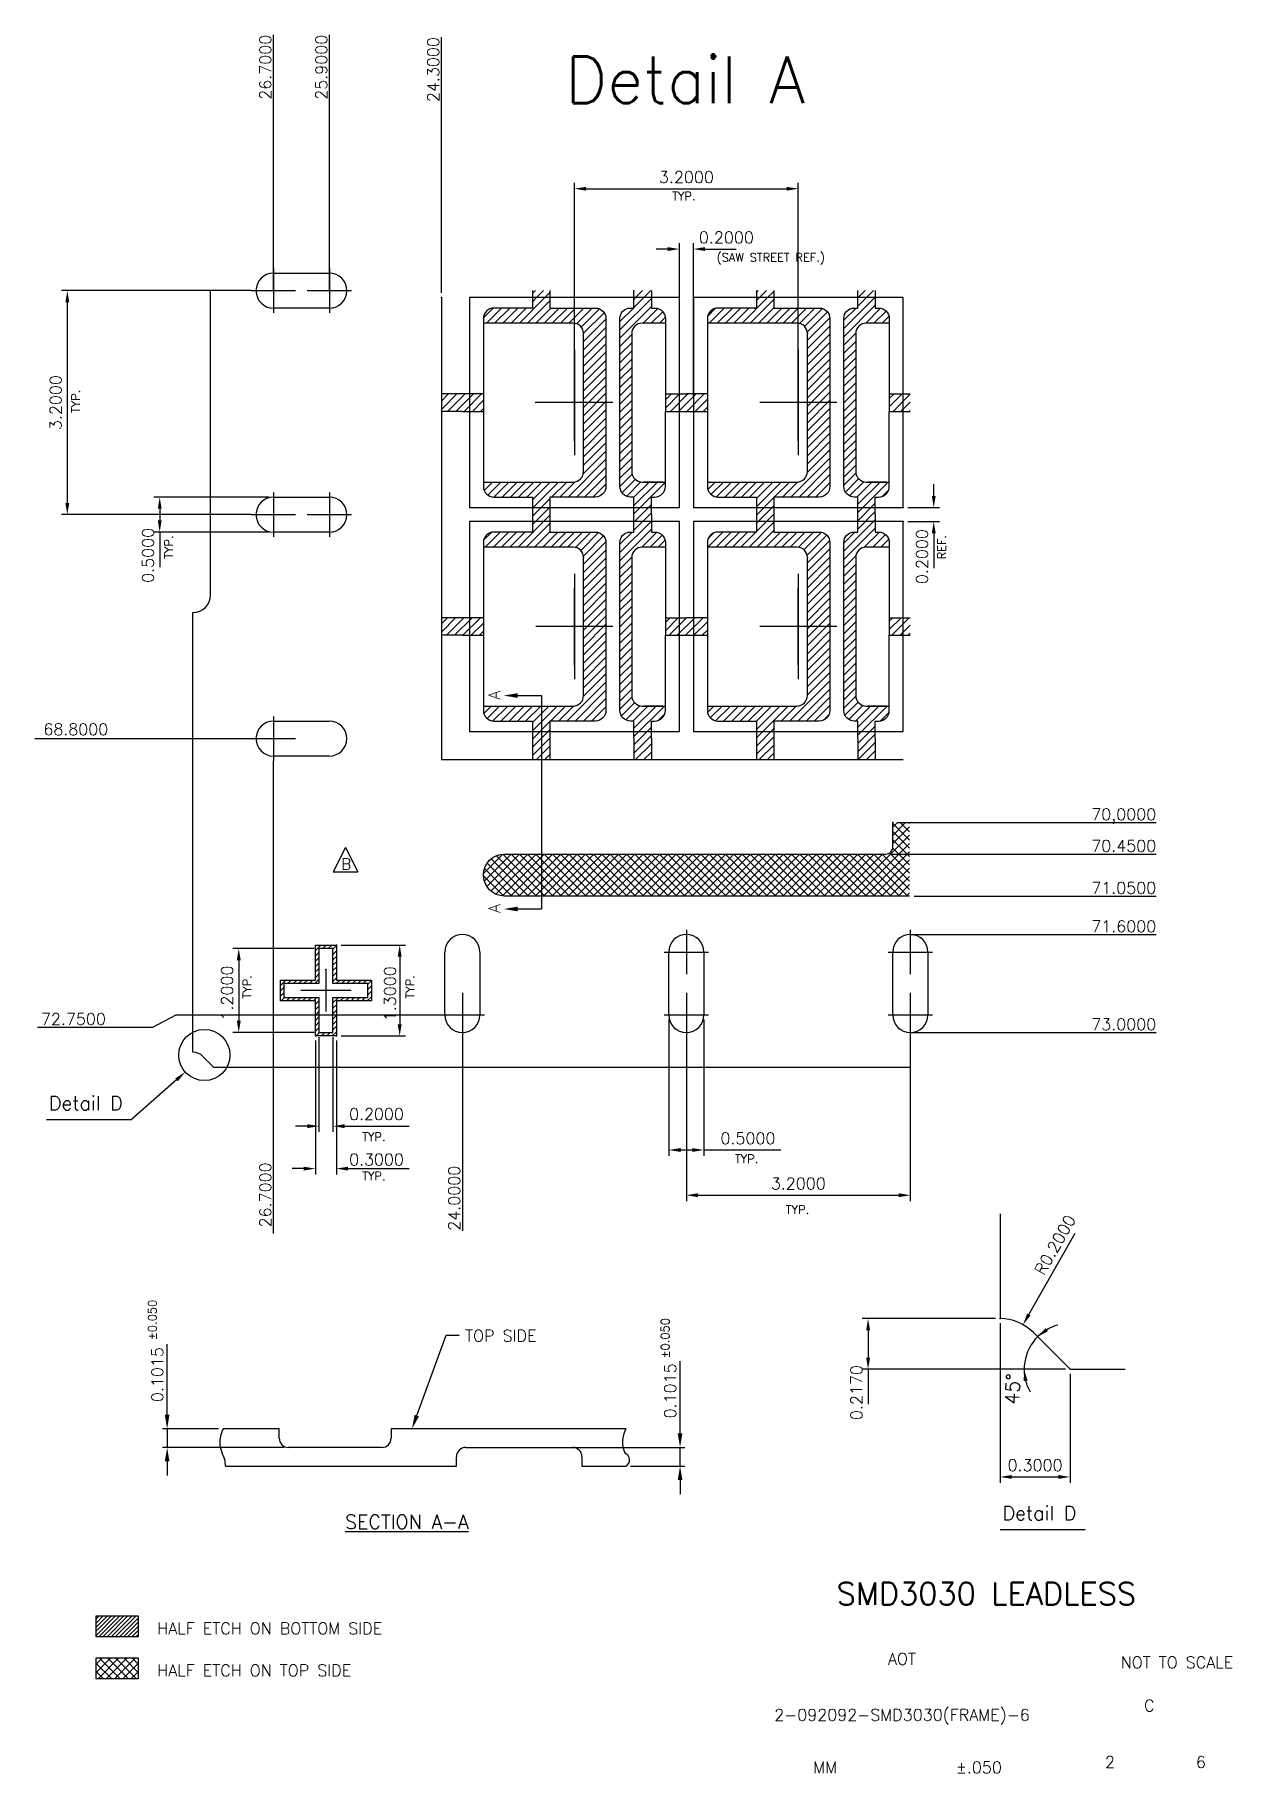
# Model space of a CAD drawing. Extents: x 290 to 547, y 12 to 385.
import ezdxf
from ezdxf.enums import TextEntityAlignment as Align
from ezdxf.lldxf.tags import DXFTag

# ---------------------------------------------------------------- set-up
doc = ezdxf.new("R2010")
doc.units = 0
doc.header["$LTSCALE"] = 8
doc.header["$MEASUREMENT"] = 0
for name, color, linetype in [('CEN', 3, 'CENTER'), ('COIN-LINE', 4, 'Continuous'), ('DIM', 7, 'Continuous'), ('LF-LINE', 1, 'Continuous'), ('PKG-OUT', 3, 'HIDDEN')]:
    doc.layers.add(name, color=color, linetype=linetype)
doc.styles.add('SIMPLEX', font='SIMPLEX.shx', dxfattribs={"height": 3})
tags = doc.linetypes.add('CENTER', pattern=[2, 1.25, -0.25, 0.25, -0.25]).pattern_tags.tags
tags[10:11] = [DXFTag(74, 4), DXFTag(75, 0), DXFTag(340, '0'), DXFTag(46, 1.0), DXFTag(50, 0.0), DXFTag(44, 0.0), DXFTag(45, 0.0)]
tags[8:9] = [DXFTag(74, 4), DXFTag(75, 0), DXFTag(340, '0'), DXFTag(46, 1.0), DXFTag(50, 0.0), DXFTag(44, 0.0), DXFTag(45, 0.0)]
tags[6:7] = [DXFTag(74, 4), DXFTag(75, 0), DXFTag(340, '0'), DXFTag(46, 1.0), DXFTag(50, 0.0), DXFTag(44, 0.0), DXFTag(45, 0.0)]
tags[4:5] = [DXFTag(74, 4), DXFTag(75, 0), DXFTag(340, '0'), DXFTag(46, 1.0), DXFTag(50, 0.0), DXFTag(44, 0.0), DXFTag(45, 0.0)]
tags = doc.linetypes.add('HIDDEN', pattern=[0.375, 0.25, -0.125]).pattern_tags.tags
tags[6:7] = [DXFTag(74, 4), DXFTag(75, 0), DXFTag(340, '0'), DXFTag(46, 1.0), DXFTag(50, 0.0), DXFTag(44, 0.0), DXFTag(45, 0.0)]
tags[4:5] = [DXFTag(74, 4), DXFTag(75, 0), DXFTag(340, '0'), DXFTag(46, 1.0), DXFTag(50, 0.0), DXFTag(44, 0.0), DXFTag(45, 0.0)]

# ---------------------------------------------------------------- blocks, each defined once
blk = doc.blocks.new('SH2')
at = {"layer": 'CEN'}
h = blk.add_hatch(dxfattribs=at)
h.set_pattern_fill('ANSI31', color=256, scale=6.521739, style=0)
h.set_pattern_definition([(45, (-432.021, -2132.5841), (-0.57644575, 0.57644575), [])])
h.paths.add_polyline_path([(337.78, -214), (345.28, -214), (345.28, -221.5), (349.78, -221.5), (349.78, -214), (357.28, -214), (357.28, -209.5), (349.78, -209.5), (349.78, -202), (345.28, -202), (345.28, -209.5), (337.78, -209.5)])
h.paths.add_polyline_path([(349.03, -213.25), (349.03, -220.75), (346.03, -220.75), (346.03, -213.25), (338.53, -213.25), (338.53, -210.25), (346.03, -210.25), (346.03, -202.75), (349.03, -202.75), (349.03, -210.25), (356.53, -210.25), (356.53, -213.25)], flags=16)
at = {"layer": 'COIN-LINE'}
h = blk.add_hatch(dxfattribs=at)
h.set_pattern_fill('ANSI37', color=4, scale=10, style=0)
h.set_pattern_definition([(45, (257, 0), (-0.8838835, 0.8838835), []), (135, (257, 0), (-0.8838835, -0.8838835), [])])
h.paths.add_polyline_path([(469.03, -175.75), (469.03, -177.25), (469.03, -181, -0.414214), (467.53, -182.5), (455.13, -182.5), (434.73, -182.5), (385.78, -182.5, 1), (385.78, -191.5), (472.61, -191.5), (472.61, -175.75)])
h = blk.add_hatch(dxfattribs=at)
h.set_pattern_fill('ANSI31', color=3, scale=5, style=0)
h.set_pattern_definition([(45, (115.1172, -40.94657), (-0.4419417, 0.4419417), [])])
h.paths.add_polyline_path([(307.29, -345.8), (298.29, -345.8), (298.29, -350.3), (307.29, -350.3)])
at = {"layer": 'PKG-OUT'}
h = blk.add_hatch(dxfattribs=at)
h.set_pattern_fill('ANSI31', color=256, scale=10, style=0)
h.paths.add_polyline_path([(471.28, -131.88), (468.28, -131.88), (468.28, -135.63), (471.28, -135.63)], flags=0)
h.paths.add_polyline_path([(461.53, -156.25), (465.28, -156.25), (465.28, -154), (466.03, -154, 0.414214), (468.28, -151.75), (468.28, -150.78), (467.78, -150.78), (463.68, -150.78), (463.33, -150.78, -0.414214), (461.08, -148.53), (461.08, -118.98, -0.414214), (463.33, -116.73), (468.28, -116.73), (468.28, -115.75, 0.414214), (466.03, -113.5), (465.28, -113.5), (465.28, -111.25), (461.53, -111.25), (461.53, -113.5), (460.78, -113.5, 0.414214), (458.53, -115.75), (458.53, -151.75, 0.414214), (460.78, -154), (461.53, -154)], flags=0)
h.paths.add_polyline_path([(423.28, -135.63), (424.78, -135.63), (426.28, -135.63), (426.28, -131.88), (424.78, -131.88), (423.28, -131.88)], flags=0)
h.paths.add_polyline_path([(423.28, -131.88), (420.28, -131.88), (420.28, -135.63), (423.28, -135.63)], flags=0)
h.paths.add_polyline_path([(413.53, -156.25), (417.28, -156.25), (417.28, -154), (418.03, -154, 0.414214), (420.28, -151.75), (420.28, -150.78), (419.78, -150.78), (415.68, -150.78), (415.33, -150.78, -0.414214), (413.08, -148.53), (413.08, -118.98, -0.414214), (415.33, -116.73), (420.28, -116.73), (420.28, -115.75, 0.414214), (418.03, -113.5), (417.28, -113.5), (417.28, -111.25), (413.53, -111.25), (413.53, -113.5), (412.78, -113.5, 0.414214), (410.53, -115.75), (410.53, -151.75, 0.414214), (412.78, -154), (413.53, -154)], flags=0)
h.paths.add_polyline_path([(471.28, -83.88), (468.28, -83.88), (468.28, -87.63), (471.28, -87.63)], flags=0)
h.paths.add_polyline_path([(461.53, -109.75), (461.53, -111.25), (465.28, -111.25), (465.28, -109.75), (465.28, -108.25), (461.53, -108.25)], flags=0)
h.paths.add_polyline_path([(461.53, -108.25), (465.28, -108.25), (465.28, -106), (466.03, -106, 0.414214), (468.28, -103.75), (468.28, -102.78), (467.78, -102.78), (463.68, -102.78), (463.33, -102.78, -0.414214), (461.08, -100.53), (461.08, -70.98, -0.414214), (463.33, -68.73), (468.28, -68.73), (468.28, -67.75, 0.414214), (466.03, -65.5), (465.28, -65.5), (465.28, -63.25), (461.53, -63.25), (461.53, -65.5), (460.78, -65.5, 0.414214), (458.53, -67.75), (458.53, -103.75, 0.414214), (460.78, -106), (461.53, -106)], flags=0)
h.paths.add_polyline_path([(413.53, -109.75), (413.53, -111.25), (417.28, -111.25), (417.28, -109.75), (417.28, -108.25), (413.53, -108.25)], flags=0)
h.paths.add_polyline_path([(378.28, -87.63), (381.28, -87.63), (381.28, -83.88), (378.28, -83.88)], flags=0)
h.paths.add_polyline_path([(426.28, -84.75), (426.28, -87.63), (429.28, -87.63), (429.28, -83.88), (426.28, -83.88)], flags=0)
h.paths.add_polyline_path([(423.28, -83.88), (420.28, -83.88), (420.28, -87.63), (423.28, -87.63), (423.28, -84.75)], flags=0)
h.paths.add_polyline_path([(423.28, -84.75), (423.28, -87.63), (424.78, -87.63), (426.28, -87.63), (426.28, -84.75), (426.28, -83.88), (424.78, -83.88), (423.28, -83.88)], flags=0)
h.paths.add_polyline_path([(413.53, -63.25), (413.53, -65.5), (412.78, -65.5, 0.414214), (410.53, -67.75), (410.53, -103.75, 0.414214), (412.78, -106), (413.53, -106), (413.53, -108.25), (417.28, -108.25), (417.28, -106), (418.03, -106, 0.414214), (420.28, -103.75), (420.28, -102.78), (419.78, -102.78), (415.68, -102.78), (415.33, -102.78, -0.414214), (413.08, -100.53), (413.08, -70.98, -0.414214), (415.33, -68.73), (420.28, -68.73), (420.28, -67.75, 0.414214), (418.03, -65.5), (417.28, -65.5), (417.28, -63.25)], flags=0)
h.paths.add_polyline_path([(448.78, -65.5), (443.53, -65.5), (443.53, -63.25), (439.78, -63.25), (439.78, -65.5), (431.53, -65.5, 0.414214), (429.28, -67.75), (429.28, -68.73), (448.48, -68.73, -0.033445), (448.78, -68.75)], flags=0)
h.paths.add_polyline_path([(400.78, -65.5), (395.53, -65.5), (395.53, -63.25), (391.78, -63.25), (391.78, -65.5), (383.53, -65.5, 0.414214), (381.28, -67.75), (381.28, -68.73), (400.48, -68.73, -0.033445), (400.78, -68.75)], flags=0)
h.paths.add_polyline_path([(372.28, -87.63), (376.78, -87.63), (378.28, -87.63), (378.28, -83.88), (376.78, -83.88), (372.28, -83.88)], flags=0)
h.paths.add_polyline_path([(372.28, -135.63), (376.78, -135.63), (378.28, -135.63), (378.28, -131.88), (376.78, -131.88), (372.28, -131.88)], flags=0)
h.paths.add_polyline_path([(465.28, -162.25), (465.28, -157.75), (465.28, -156.25), (461.53, -156.25), (461.53, -157.75), (461.53, -162.25)])
h.paths.add_polyline_path([(417.28, -162.25), (417.28, -157.75), (417.28, -156.25), (413.53, -156.25), (413.53, -157.75), (413.53, -162.25)], flags=0)
h.paths.add_polyline_path([(393.74, -156.25), (391.78, -156.25), (391.78, -157.75), (391.78, -162.25), (393.74, -162.25)], flags=0)
h.paths.add_polyline_path([(443.53, -108.25), (439.78, -108.25), (439.78, -109.75), (439.78, -111.25), (443.53, -111.25), (443.53, -109.75)], flags=0)
h.paths.add_polyline_path([(450.73, -85.75), (450.73, -100.53, -0.414214), (448.48, -102.78), (429.28, -102.78), (429.28, -103.75, 0.414214), (431.53, -106), (439.78, -106), (439.78, -108.25), (443.53, -108.25), (443.53, -106), (453.28, -106, 0.414214), (455.53, -103.75), (455.53, -85.75)], flags=0)
h.paths.add_polyline_path([(455.53, -85.75), (455.53, -67.75, 0.414214), (453.28, -65.5), (448.78, -65.5), (448.78, -68.75, -0.375565), (450.73, -70.98), (450.73, -85.75)], flags=0)
h.paths.add_polyline_path([(395.53, -108.25), (391.78, -108.25), (391.78, -109.75), (391.78, -111.25), (395.53, -111.25), (395.53, -109.75)], flags=0)
h.paths.add_polyline_path([(402.73, -85.75), (402.73, -100.53, -0.414214), (400.48, -102.78), (381.28, -102.78), (381.28, -103.75, 0.414214), (383.53, -106), (391.78, -106), (391.78, -108.25), (395.53, -108.25), (395.53, -106), (405.28, -106, 0.414214), (407.53, -103.75), (407.53, -85.75)], flags=0)
h.paths.add_polyline_path([(407.53, -85.75), (407.53, -67.75, 0.414214), (405.28, -65.5), (400.78, -65.5), (400.78, -68.75, -0.375565), (402.73, -70.98), (402.73, -85.75)], flags=0)
h.paths.add_polyline_path([(443.53, -156.25), (439.78, -156.25), (439.78, -157.75), (439.78, -162.25), (443.53, -162.25), (443.53, -157.75)], flags=0)
h.paths.add_polyline_path([(429.28, -131.88), (426.28, -131.88), (426.28, -135.63), (429.28, -135.63)], flags=0)
h.paths.add_polyline_path([(429.28, -150.78), (429.28, -151.75, 0.414214), (431.53, -154), (439.78, -154), (439.78, -156.25), (443.53, -156.25), (443.53, -154), (453.28, -154, 0.414214), (455.53, -151.75), (455.53, -133.75), (450.73, -133.75), (450.73, -148.53, -0.414214), (448.48, -150.78)], flags=0)
h.paths.add_polyline_path([(450.73, -133.75), (455.53, -133.75), (455.53, -115.75, 0.414214), (453.28, -113.5), (443.53, -113.5), (443.53, -111.25), (439.78, -111.25), (439.78, -113.5), (431.53, -113.5, 0.414214), (429.28, -115.75), (429.28, -116.73), (448.48, -116.73, -0.414214), (450.73, -118.98)], flags=0)
h.paths.add_polyline_path([(395.53, -156.25), (393.74, -156.25), (393.74, -162.25), (395.53, -162.25), (395.53, -157.75)], flags=0)
h.paths.add_polyline_path([(381.28, -131.88), (378.28, -131.88), (378.28, -135.63), (381.28, -135.63)], flags=0)
h.paths.add_polyline_path([(381.28, -150.78), (381.28, -151.75, 0.414214), (383.53, -154), (391.78, -154), (391.78, -156.25), (393.74, -156.25), (393.74, -150.78)], flags=0)
h.paths.add_polyline_path([(393.74, -150.78), (393.74, -156.25), (395.53, -156.25), (395.53, -154), (405.28, -154, 0.414214), (407.53, -151.75), (407.53, -133.75), (402.73, -133.75), (402.73, -148.53, -0.414214), (400.48, -150.78)], flags=0)
h.paths.add_polyline_path([(402.73, -133.75), (407.53, -133.75), (407.53, -115.75, 0.414214), (405.28, -113.5), (395.53, -113.5), (395.53, -111.25), (391.78, -111.25), (391.78, -113.5), (383.53, -113.5, 0.414214), (381.28, -115.75), (381.28, -116.73), (400.48, -116.73, -0.414214), (402.73, -118.98)], flags=0)
h = blk.add_hatch(dxfattribs=at)
h.set_pattern_fill('ANSI31', color=256, scale=10, style=0)
h.paths.add_polyline_path([(471.28, -135.63), (472.78, -135.63), (472.78, -131.88), (471.28, -131.88)])
h.paths.add_polyline_path([(443.53, -61.75), (439.78, -61.75), (439.78, -63.25), (443.53, -63.25)])
h.paths.add_polyline_path([(465.28, -63.25), (465.28, -61.75), (461.53, -61.75), (461.53, -63.25)])
h.paths.add_polyline_path([(395.53, -61.75), (391.78, -61.75), (391.78, -63.25), (395.53, -63.25)])
h.paths.add_polyline_path([(417.28, -63.25), (417.28, -61.75), (413.53, -61.75), (413.53, -63.25)], flags=0)
h.paths.add_polyline_path([(472.78, -83.88), (471.28, -83.88), (471.28, -87.63), (472.78, -87.63)])
h = blk.add_hatch(dxfattribs=at)
h.set_pattern_fill('ANSI37', color=4, scale=10, style=0)
h.set_pattern_definition([(45, (115.1172, -40.9466), (-0.8838835, 0.8838835), []), (135, (115.1172, -40.9466), (-0.8838835, -0.8838835), [])])
h.paths.add_polyline_path([(307.29, -354.8), (298.29, -354.8), (298.29, -359.3), (307.29, -359.3)])
for p, q in [((336.28, -29.92), (336.28, -6.92)), ((348.28, -29.92), (348.28, -6.92)), ((372.28, -30.42), (372.28, -7.42)), ((336.28, -61.75), (336.28, -34.92)), ((348.28, -61.75), (348.28, -34.92)), ((372.28, -62.25), (372.28, -35.42)), ((336.28, -231.97), (336.28, -162.5)), ((336.28, -263.8), (336.28, -236.97)), ((376.78, -240.25), (376.78, -263.25))]:
    blk.add_line(p, q)
at = {"lineweight": -2}
for p, q in [((346.03, -221.75), (346.03, -242.07)), ((349.03, -221.75), (349.03, -242.07)), ((343.53, -240.82), (341.03, -240.82)), ((351.53, -240.82), (365.33, -240.82))]:
    blk.add_line(p, q, dxfattribs=at)
for points in [[(346.03, -240.82), (343.53, -241.24), (343.53, -240.41)], [(349.03, -240.82), (351.53, -241.24), (351.53, -240.41)]]:
    blk.add_solid(points)
at = {"layer": 'CEN'}
for p, q in [((336.28, -57), (336.28, -66.5)), ((348.28, -57), (348.28, -66.5)), ((331.53, -61.75), (341.03, -61.75)), ((343.53, -61.75), (353.03, -61.75)), ((336.28, -105), (336.28, -114.5)), ((348.28, -105), (348.28, -114.5)), ((331.53, -109.75), (341.03, -109.75)), ((343.53, -109.75), (353.03, -109.75)), ((336.28, -153), (336.28, -162.5)), ((331.53, -157.75), (341.03, -157.75)), ((424.78, -198.75), (424.78, -208.25)), ((472.78, -198.75), (472.78, -208.25)), ((420.03, -203.5), (429.53, -203.5)), ((468.03, -203.5), (477.53, -203.5)), ((347.53, -207.25), (347.53, -216.25)), ((352.93, -211.75), (342.13, -211.75)), ((376.78, -212.25), (376.78, -221.75)), ((424.78, -212.25), (424.78, -221.75)), ((472.78, -212.25), (472.78, -221.75)), ((372.03, -217), (381.53, -217)), ((420.03, -217), (429.53, -217)), ((468.03, -217), (477.53, -217))]:
    blk.add_line(p, q, dxfattribs=at)
at = {"layer": 'CEN', "ltscale": 0.01}
for p, q in [((400.78, -94.01), (400.78, -77.49)), ((400.78, -94.01), (400.78, -77.49)), ((448.78, -94.01), (448.78, -77.49)), ((448.78, -94.01), (448.78, -77.49)), ((409.05, -85.75), (392.52, -85.75)), ((409.05, -85.75), (392.52, -85.75)), ((457.05, -85.75), (440.52, -85.75)), ((457.05, -85.75), (440.52, -85.75)), ((400.78, -142.01), (400.78, -125.49)), ((400.78, -142.01), (400.78, -125.49)), ((448.78, -142.01), (448.78, -125.49)), ((448.78, -142.01), (448.78, -125.49)), ((409.05, -133.75), (392.52, -133.75)), ((409.05, -133.75), (392.52, -133.75)), ((457.05, -133.75), (440.52, -133.75)), ((457.05, -133.75), (440.52, -133.75))]:
    blk.add_line(p, q, dxfattribs=at)
at = {"layer": 'COIN-LINE'}
for p, q in [((336.28, -34.92), (336.28, -29.92)), ((348.28, -34.92), (348.28, -29.92)), ((372.28, -35.42), (372.28, -30.42)), ((304.53, -157.75), (309.53, -157.75)), ((497.51, -175.75), (502.51, -175.75)), ((351.72, -181.1), (349.09, -186.35)), ((351.72, -181.1), (354.34, -186.35)), ((497.51, -182.5), (502.51, -182.5)), ((349.09, -186.35), (354.34, -186.35)), ((497.51, -191.5), (502.51, -191.5)), ((497.51, -199.75), (502.51, -199.75)), ((310.39, -219.62), (315.39, -217)), ((497.51, -220.75), (502.51, -220.75)), ((336.28, -236.97), (336.28, -231.97))]:
    blk.add_line(p, q, dxfattribs=at)
blk.add_lwpolyline([(307.29, -354.8), (307.29, -359.3), (298.29, -359.3), (298.29, -354.8)], close=True, dxfattribs=at)
at = {"layer": 'DIM', "color": 7, "lineweight": -2}
for p, q in [((400.78, -85.75), (400.78, -38.67)), ((403.28, -39.92), (446.28, -39.92)), ((448.78, -85.75), (448.78, -38.67)), ((423.28, -84.75), (423.28, -51.6)), ((426.28, -84.75), (426.28, -51.6)), ((420.78, -52.85), (418.28, -52.85)), ((428.78, -52.85), (435.46, -52.85)), ((331.53, -61.75), (290.84, -61.75)), ((292.09, -64.25), (292.09, -107.25)), ((477.8, -105.75), (477.8, -103.25)), ((335.28, -106), (310.64, -106)), ((331.53, -109.75), (290.84, -109.75)), ((311.89, -108.5), (311.89, -111)), ((472.28, -108.25), (479.05, -108.25)), ((472.28, -111.25), (479.05, -111.25)), ((335.28, -113.5), (310.64, -113.5)), ((311.89, -113.5), (311.89, -121)), ((477.8, -113.75), (477.8, -121.25)), ((424.78, -200.75), (424.78, -207.04)), ((345.03, -202.75), (327.59, -202.75)), ((328.84, -205.25), (328.84, -218.25)), ((421.03, -218), (421.03, -247.18)), ((428.53, -218), (428.53, -247.18)), ((345.03, -220.75), (327.59, -220.75)), ((424.78, -221.75), (424.78, -256.88)), ((472.78, -221.75), (472.78, -256.88)), ((423.53, -245.93), (426.03, -245.93)), ((428.53, -245.93), (445.04, -245.93)), ((427.28, -255.63), (470.28, -255.63)), ((498.19, -281.2), (508.09, -263.76)), ((492.02, -283.07), (492.02, -317.25)), ((506.02, -292.93), (496.18, -292.93)), ((507.02, -293.93), (507.02, -317.25)), ((494.52, -316), (504.52, -316))]:
    blk.add_line(p, q, dxfattribs=at)
at = {"layer": 'DIM', "lineweight": -2}
for p, q in [((348.28, -60.75), (348.28, -44.6)), ((372.28, -62.25), (372.28, -44.6)), ((350.78, -202), (364.58, -202)), ((363.33, -204.5), (363.33, -219)), ((376.78, -217), (376.78, -243.72)), ((345.28, -222.5), (345.28, -251.17)), ((349.78, -222.5), (349.78, -251.17)), ((350.78, -221.5), (364.58, -221.5)), ((376.78, -221.75), (376.78, -237.2)), ((342.78, -249.92), (340.28, -249.92)), ((352.28, -249.92), (365.33, -249.92)), ((491.02, -282.07), (462.49, -282.07)), ((491.02, -282.07), (474.8, -282.07)), ((463.74, -284.57), (463.74, -290.43)), ((506.02, -292.93), (462.49, -292.93)), ((463.74, -292.93), (463.74, -300.43)), ((507.02, -293.93), (507.02, -309.02))]:
    blk.add_line(p, q, dxfattribs=at)
at = {"layer": 'DIM'}
for p, q in [((388.63, -148.54), (393.74, -148.54)), ((393.74, -148.54), (393.74, -194.28)), ((285.11, -157.75), (304.53, -157.75)), ((309.53, -157.75), (332.53, -157.75)), ((470.03, -175.75), (497.51, -175.75)), ((502.51, -175.75), (525.51, -175.75)), ((468.53, -182.5), (497.51, -182.5)), ((502.51, -182.5), (525.51, -182.5)), ((473.61, -191.5), (497.51, -191.5)), ((502.51, -191.5), (525.51, -191.5)), ((388.63, -194.28), (393.74, -194.28)), ((472.78, -199.75), (497.51, -199.75)), ((502.51, -199.75), (525.51, -199.75)), ((285.67, -219.62), (310.39, -219.62)), ((315.39, -217), (372.03, -217)), ((472.78, -220.75), (497.51, -220.75)), ((502.51, -220.75), (525.51, -220.75)), ((315.5, -230.88), (305.88, -239.42)), ((287.62, -239.42), (305.88, -239.42)), ((313.49, -302.68), (313.49, -287.58)), ((423.43, -306.68), (423.43, -291.22)), ((324.5, -305.68), (312.49, -305.68)), ((313.49, -305.68), (313.49, -309.68)), ((338.5, -309.68), (312.49, -309.68)), ((313.49, -312.68), (313.49, -315.68)), ((398.8, -309.68), (424.43, -309.68)), ((423.43, -313.68), (423.43, -309.68)), ((412.8, -313.68), (424.43, -313.68)), ((423.43, -316.68), (423.43, -319.68))]:
    blk.add_line(p, q, dxfattribs=at)
blk.add_lwpolyline([(367, -302.86), (373.3, -285.62), (376.09, -285.62)], dxfattribs=at)
at = {"layer": 'DIM', "color": 7, "lineweight": -2}
for start, end in [(120.3983, 194.6017), (105.5526, 120.3983), (194.6017, 209.4474)]:
    blk.add_arc((507.02, -292.93), 9.84, start, end, dxfattribs=at)
at = {"layer": 'DIM', "color": 7}
for p in [(332.53, -61.75), (392.52, -85.75), (400.78, -85.75), (448.78, -85.75), (448.78, -85.75), (336.28, -106), (332.53, -109.75), (471.28, -108.25), (471.28, -111.25), (336.28, -113.5), (448.78, -133.75), (400.78, -142.01), (424.78, -199.75), (421.03, -217), (428.53, -217), (424.78, -220.75), (472.78, -220.75), (492.02, -282.07), (496.95, -283.37), (507.02, -292.93), (507.02, -292.93), (507.02, -292.93)]:
    blk.add_point(p, dxfattribs=at)
at = {"layer": 'DIM'}
for p in [(372.28, -63.25), (332.53, -109.75), (332.53, -157.75), (469.03, -175.75), (349.78, -202), (347.53, -207.25), (345.28, -221.5), (349.78, -221.5), (349.78, -221.5), (376.78, -220.75), (492.02, -282.07), (492.02, -282.07), (507.02, -292.93), (507.02, -292.93)]:
    blk.add_point(p, dxfattribs=at)
at = {"layer": 'DIM', "color": 7}
for points in [[(400.78, -39.92), (403.28, -40.34), (403.28, -39.51)], [(448.78, -39.92), (446.28, -40.34), (446.28, -39.51)], [(423.28, -52.85), (420.78, -53.26), (420.78, -52.43)], [(426.28, -52.85), (428.78, -53.26), (428.78, -52.43)], [(292.09, -61.75), (291.68, -64.25), (292.51, -64.25)], [(292.09, -109.75), (291.68, -107.25), (292.51, -107.25)], [(311.89, -106), (311.48, -108.5), (312.31, -108.5)], [(477.8, -108.25), (477.39, -105.75), (478.22, -105.75)], [(311.89, -113.5), (311.48, -111), (312.31, -111)], [(477.8, -111.25), (477.39, -113.75), (478.22, -113.75)], [(328.84, -202.75), (328.42, -205.25), (329.26, -205.25)], [(328.84, -220.75), (328.42, -218.25), (329.26, -218.25)], [(421.03, -245.93), (423.53, -246.35), (423.53, -245.52)], [(428.53, -245.93), (426.03, -246.35), (426.03, -245.52)], [(424.78, -255.63), (427.28, -256.04), (427.28, -255.21)], [(472.78, -255.63), (470.28, -256.04), (470.28, -255.21)], [(496.95, -283.37), (498.55, -281.4), (497.83, -280.99)], [(500.06, -285.97), (501.78, -284.11), (502.29, -284.77)], [(497.18, -292.93), (497.91, -295.35), (497.08, -295.46)], [(492.02, -316), (494.52, -316.41), (494.52, -315.58)], [(507.02, -316), (504.52, -316.41), (504.52, -315.58)]]:
    blk.add_solid(points, dxfattribs=at)
at = {"layer": 'DIM'}
for points in [[(385.63, -148.54), (388.63, -149.04), (388.63, -148.04)], [(385.63, -194.28), (388.63, -194.78), (388.63, -193.78)], [(363.33, -202), (362.91, -204.5), (363.74, -204.5)], [(363.33, -221.5), (362.91, -219), (363.74, -219)], [(317.37, -229.22), (315.22, -230.57), (315.77, -231.19)], [(345.28, -249.92), (342.78, -250.34), (342.78, -249.51)], [(349.78, -249.92), (352.28, -250.34), (352.28, -249.51)], [(463.74, -282.07), (463.32, -284.57), (464.15, -284.57)], [(463.74, -292.93), (463.32, -290.43), (464.15, -290.43)], [(313.49, -305.68), (312.99, -302.68), (313.99, -302.68)], [(365.97, -305.68), (367.47, -303.03), (366.53, -302.69)], [(423.43, -309.68), (422.93, -306.68), (423.93, -306.68)], [(313.49, -309.68), (312.99, -312.68), (313.99, -312.68)], [(423.43, -313.68), (422.93, -316.68), (423.93, -316.68)]]:
    blk.add_solid(points, dxfattribs=at)
at = {"layer": 'LF-LINE'}
for p, q in [((336.28, -58), (348.28, -58)), ((372.28, -63.25), (372.28, -162.25)), ((348.28, -65.5), (336.28, -65.5)), ((376.78, -83.88), (372.28, -83.88)), ((376.78, -87.63), (372.28, -87.63)), ((336.28, -106), (348.28, -106)), ((348.28, -113.5), (336.28, -113.5)), ((319.03, -224.99), (319.03, -130.75)), ((376.78, -131.88), (372.28, -131.88)), ((376.78, -135.63), (372.28, -135.63)), ((336.28, -154), (348.28, -154)), ((391.78, -157.75), (391.78, -162.25)), ((395.53, -157.75), (395.53, -162.25)), ((413.53, -157.75), (413.53, -162.25)), ((417.28, -157.75), (417.28, -162.25)), ((439.78, -157.75), (439.78, -162.25)), ((443.53, -157.75), (443.53, -162.25)), ((461.53, -157.75), (461.53, -162.25)), ((465.28, -157.75), (465.28, -162.25)), ((348.28, -161.5), (336.28, -161.5)), ((372.28, -162.25), (471.28, -162.25)), ((373.03, -217), (373.03, -203.5)), ((380.53, -203.5), (380.53, -217)), ((421.03, -217), (421.03, -203.5)), ((428.53, -203.5), (428.53, -217)), ((469.03, -217), (469.03, -203.5)), ((476.53, -203.5), (476.53, -217)), ((472.61, -228.25), (323.53, -228.25)), ((492.02, -259.62), (492.02, -282.07)), ((499.09, -285), (507.02, -292.93)), ((507.02, -292.93), (518.83, -292.93)), ((337.5, -305.68), (325.5, -305.68)), ((337.5, -307.68), (337.5, -305.68)), ((361.5, -305.68), (361.5, -307.68)), ((411.8, -305.68), (361.5, -305.68)), ((359.5, -309.68), (339.5, -309.68)), ((375.5, -313.68), (375.5, -311.68)), ((377.5, -309.68), (400.4, -309.68)), ((402.4, -311.68), (402.4, -313.68)), ((325.98, -313.68), (375.5, -313.68)), ((402.4, -313.68), (411.8, -313.68))]:
    blk.add_line(p, q, dxfattribs=at)
at = {"layer": 'LF-LINE', "lineweight": -3}
blk.add_line((492.02, -327.27), (510.28, -327.27), dxfattribs=at)
at = {"layer": 'LF-LINE'}
for points in [[(319.03, -130.75, 0.414148), (322.78, -127), (322.78, -61.75)], [(391.78, -61.75), (391.78, -65.5), (383.53, -65.5, 0.414214), (381.28, -67.75), (381.28, -83.88), (376.78, -83.88)], [(395.53, -61.75), (395.53, -65.5), (405.28, -65.5, -0.414214), (407.53, -67.75), (407.53, -103.75, -0.414214), (405.28, -106), (395.53, -106), (395.53, -109.75)], [(413.53, -109.75), (413.53, -106), (412.78, -106, -0.414214), (410.53, -103.75), (410.53, -67.75, -0.414214), (412.78, -65.5), (413.53, -65.5), (413.53, -61.75)], [(417.28, -61.75), (417.28, -65.5), (418.03, -65.5, -0.414214), (420.28, -67.75), (420.28, -83.88), (424.78, -83.88)], [(439.78, -61.75), (439.78, -65.5), (431.53, -65.5, 0.414214), (429.28, -67.75), (429.28, -83.88), (424.78, -83.88)], [(443.53, -61.75), (443.53, -65.5), (453.28, -65.5, -0.414214), (455.53, -67.75), (455.53, -103.75, -0.414214), (453.28, -106), (443.53, -106), (443.53, -109.75)], [(461.53, -109.75), (461.53, -106), (460.78, -106, -0.414214), (458.53, -103.75), (458.53, -67.75, -0.414214), (460.78, -65.5), (461.53, -65.5), (461.53, -61.75)], [(465.28, -61.75), (465.28, -65.5), (466.03, -65.5, -0.414214), (468.28, -67.75), (468.28, -83.88), (472.78, -83.88)], [(376.78, -87.63), (381.28, -87.63), (381.28, -103.75, 0.414214), (383.53, -106), (391.78, -106), (391.78, -109.75)], [(417.28, -109.75), (417.28, -106), (418.03, -106, 0.414214), (420.28, -103.75), (420.28, -87.63), (424.78, -87.63)], [(424.78, -87.63), (429.28, -87.63), (429.28, -103.75, 0.414214), (431.53, -106), (439.78, -106), (439.78, -109.75)], [(465.28, -109.75), (465.28, -106), (466.03, -106, 0.414214), (468.28, -103.75), (468.28, -87.63), (472.78, -87.63)], [(391.78, -109.75), (391.78, -113.5), (383.53, -113.5, 0.414214), (381.28, -115.75), (381.28, -131.88), (376.78, -131.88)], [(395.53, -109.75), (395.53, -113.5), (405.28, -113.5, -0.414214), (407.53, -115.75), (407.53, -151.75, -0.414214), (405.28, -154), (395.53, -154), (395.53, -157.75)], [(413.53, -157.75), (413.53, -154), (412.78, -154, -0.414214), (410.53, -151.75), (410.53, -115.75, -0.414214), (412.78, -113.5), (413.53, -113.5), (413.53, -109.75)], [(417.28, -109.75), (417.28, -113.5), (418.03, -113.5, -0.414214), (420.28, -115.75), (420.28, -131.88), (424.78, -131.88)], [(439.78, -109.75), (439.78, -113.5), (431.53, -113.5, 0.414214), (429.28, -115.75), (429.28, -131.88), (424.78, -131.88)], [(443.53, -109.75), (443.53, -113.5), (453.28, -113.5, -0.414214), (455.53, -115.75), (455.53, -151.75, -0.414214), (453.28, -154), (443.53, -154), (443.53, -157.75)], [(461.53, -157.75), (461.53, -154), (460.78, -154, -0.414214), (458.53, -151.75), (458.53, -115.75, -0.414214), (460.78, -113.5), (461.53, -113.5), (461.53, -109.75)], [(465.28, -109.75), (465.28, -113.5), (466.03, -113.5, -0.414214), (468.28, -115.75), (468.28, -131.88), (472.78, -131.88)], [(376.78, -135.63), (381.28, -135.63), (381.28, -151.75, 0.414214), (383.53, -154), (391.78, -154), (391.78, -157.75)], [(417.28, -157.75), (417.28, -154), (418.03, -154, 0.414214), (420.28, -151.75), (420.28, -135.63), (424.78, -135.63)], [(424.78, -135.63), (429.28, -135.63), (429.28, -151.75, 0.414214), (431.53, -154), (439.78, -154), (439.78, -157.75)], [(465.28, -157.75), (465.28, -154), (466.03, -154, 0.414214), (468.28, -151.75), (468.28, -135.63), (472.78, -135.63)], [(472.61, -191.5), (385.78, -191.5, -1), (385.78, -182.5), (434.73, -182.5), (455.13, -182.5), (467.53, -182.5, 0.414214), (469.03, -181), (469.03, -177.25), (469.03, -175.75)], [(323.53, -228.25), (321.16, -225.87, 0.198912), (319.03, -224.99)]]:
    blk.add_lwpolyline(points, format="xyb", dxfattribs=at)
blk.add_lwpolyline([(349.03, -213.25), (356.53, -213.25), (356.53, -210.25), (349.03, -210.25), (349.03, -202.75), (346.03, -202.75), (346.03, -210.25), (338.53, -210.25), (338.53, -213.25), (346.03, -213.25), (346.03, -220.75), (349.03, -220.75)], close=True, dxfattribs=at)
blk.add_circle((321.47, -225.58), 5.49, dxfattribs=at)
for centre, radius, start, end in [((336.28, -61.75), 3.75, 90, 270), ((348.28, -61.75), 3.75, 270, 90), ((336.28, -109.75), 3.75, 90, 270), ((348.28, -109.75), 3.75, 270, 90), ((336.28, -157.75), 3.75, 90, 270), ((348.28, -157.75), 3.75, 270, 90), ((376.78, -203.5), 3.75, 0, 180), ((424.78, -203.5), 3.75, 0, 180), ((472.78, -203.5), 3.75, 0, 180), ((376.78, -217), 3.75, 180, 0), ((424.78, -217), 3.75, 180, 0), ((472.78, -217), 3.75, 180, 0), ((492.02, -292.07), 10, 45, 90), ((330.92, -308.53), 6.13, 152.2457, 203.0562), ((339.5, -307.68), 2, 180, 270), ((359.5, -307.68), 2, 270, 0), ((417.22, -308.53), 6.13, 152.2457, 203.0562), ((320.85, -313.51), 5.13, 358.1279, 30.1902), ((377.5, -311.68), 2, 90, 180), ((400.4, -311.68), 2, 0, 90), ((411.09, -312.35), 1.51, 298.197, 70.7713)]:
    blk.add_arc(centre, radius, start, end, dxfattribs=at)
at = {"layer": 'PKG-OUT'}
for p, q in [((400.78, -74.46), (400.78, -97.04)), ((400.78, -74.5), (400.78, -97)), ((448.78, -74.46), (448.78, -97.04)), ((448.78, -74.5), (448.78, -97)), ((381.28, -83.88), (381.28, -87.63)), ((420.28, -83.88), (420.28, -87.63)), ((429.28, -83.88), (429.28, -87.63)), ((468.28, -83.88), (468.28, -87.63)), ((400.78, -122.46), (400.78, -145.04)), ((400.78, -122.5), (400.78, -145)), ((448.78, -122.46), (448.78, -145.04)), ((448.78, -122.5), (448.78, -145)), ((381.28, -131.88), (381.28, -135.63)), ((420.28, -131.88), (420.28, -135.63)), ((429.28, -131.88), (429.28, -135.63)), ((468.28, -131.88), (468.28, -135.63))]:
    blk.add_line(p, q, dxfattribs=at)
at = {"layer": 'PKG-OUT', "linetype": 'ByBlock', "lineweight": -2}
for p, q in [((419.78, -102.78), (415.68, -102.78)), ((467.78, -102.78), (463.68, -102.78)), ((419.78, -150.78), (415.68, -150.78)), ((467.78, -150.78), (463.68, -150.78))]:
    blk.add_line(p, q, dxfattribs=at)
at = {"layer": 'PKG-OUT'}
for points in [[(423.28, -63.25), (378.28, -63.25), (378.28, -108.25), (423.28, -108.25)], [(471.28, -63.25), (426.28, -63.25), (426.28, -108.25), (471.28, -108.25)], [(423.28, -111.25), (378.28, -111.25), (378.28, -156.25), (423.28, -156.25)], [(471.28, -111.25), (426.28, -111.25), (426.28, -156.25), (471.28, -156.25)], [(337.78, -214), (337.78, -209.5), (345.28, -209.5), (345.28, -202), (349.78, -202), (349.78, -209.5), (357.28, -209.5), (357.28, -214), (349.78, -214), (349.78, -221.5), (345.28, -221.5), (345.28, -214)], [(307.29, -345.8), (307.29, -350.3), (298.29, -350.3), (298.29, -345.8)]]:
    blk.add_lwpolyline(points, close=True, dxfattribs=at)
at = {"layer": 'PKG-OUT', "linetype": 'ByBlock'}
for points in [[(381.28, -102.78), (400.48, -102.78, 0.414214), (402.73, -100.53), (402.73, -70.98, 0.414214), (400.48, -68.73), (381.28, -68.73)], [(420.28, -68.73), (415.33, -68.73, 0.414214), (413.08, -70.98), (413.08, -100.53, 0.414214), (415.33, -102.78), (420.28, -102.78)], [(429.28, -102.78), (448.48, -102.78, 0.414214), (450.73, -100.53), (450.73, -70.98, 0.414214), (448.48, -68.73), (429.28, -68.73)], [(468.28, -68.73), (463.33, -68.73, 0.414214), (461.08, -70.98), (461.08, -100.53, 0.414214), (463.33, -102.78), (468.28, -102.78)], [(381.28, -150.78), (400.48, -150.78, 0.414214), (402.73, -148.53), (402.73, -118.98, 0.414214), (400.48, -116.73), (381.28, -116.73)], [(420.28, -116.73), (415.33, -116.73, 0.414214), (413.08, -118.98), (413.08, -148.53, 0.414214), (415.33, -150.78), (420.28, -150.78)], [(429.28, -150.78), (448.48, -150.78, 0.414214), (450.73, -148.53), (450.73, -118.98, 0.414214), (448.48, -116.73), (429.28, -116.73)], [(468.28, -116.73), (463.33, -116.73, 0.414214), (461.08, -118.98), (461.08, -148.53, 0.414214), (463.33, -150.78), (468.28, -150.78)]]:
    blk.add_lwpolyline(points, format="xyb", dxfattribs=at)
at = {"layer": 'PKG-OUT'}
for p in [(402.73, -70.98), (450.73, -70.98), (402.73, -118.98), (450.73, -118.98)]:
    blk.add_point(p, dxfattribs=at)
at = {"style": 'SIMPLEX'}
for s, p in [('26.7000', (335.78, -6.92)), ('25.9000', (347.78, -6.92)), ('24.3000', (371.78, -7.42)), ('26.7000', (335.78, -248.61))]:
    blk.add_text(s, height=2.5, rotation=90, dxfattribs=at).set_placement(p, align=Align.RIGHT)
blk.add_text('24.0000', height=2.5, rotation=90, dxfattribs=at).set_placement((376.28, -263.25))
for s, p in [('AOT', (471, -357)), ('2-092092-SMD3030(FRAME)-6', (471, -369))]:
    blk.add_text(s, height=2.5, dxfattribs=at).set_placement(p, align=Align.BOTTOM_CENTER)
blk.add_text('NOT TO SCALE', height=2.5, dxfattribs=at).set_placement((542, -357), align=Align.RIGHT)
blk.add_text('C', height=2.5, dxfattribs=at).set_placement((524, -365), align=Align.MIDDLE_CENTER)
for s, p in [('2', (514.5, -377.12)), ('6', (534, -377.12))]:
    blk.add_text(s, height=2.5, dxfattribs=at).set_placement(p, align=Align.MIDDLE_LEFT)
for s, p in [('MM', (454.5, -377)), ('%%P.050', (487.5, -377))]:
    blk.add_text(s, height=2.5, dxfattribs=at).set_placement(p, align=Align.TOP_CENTER)
at = {"layer": 'COIN-LINE', "style": 'SIMPLEX'}
blk.add_text('B', height=2.36, dxfattribs=at).set_placement((350.8, -185.83))
at = {"layer": 'DIM', "style": 'SIMPLEX'}
for p in [(384.87, -149.43), (384.87, -195.17)]:
    blk.add_text('A', height=2.5, rotation=90, dxfattribs=at).set_placement(p)
for s, p in [('68.8000', (300.88, -157.02)), ('70,0000', (525.51, -175.25)), ('70.4500', (525.51, -182)), ('71.0500', (525.51, -191)), ('71.6000', (525.51, -199.25)), ('72.7500', (300.37, -219.12)), ('73.0000', (525.51, -220.25))]:
    blk.add_text(s, height=2.5, dxfattribs=at).set_placement(p, align=Align.RIGHT)
at = {"layer": 'DIM', "color": 7, "style": 'SIMPLEX'}
for s, p in [('0.2000', (352.47, -239.49)), ('0.3000', (352.47, -249.22))]:
    blk.add_text(s, height=2.5, dxfattribs=at).set_placement(p)
at = {"layer": 'DIM', "style": 'SIMPLEX'}
for s, p in [('TOP SIDE', (377.34, -286.99)), ('HALF ETCH ON BOTTOM SIDE', (311.37, -349.73)), ('HALF ETCH ON TOP SIDE', (311.37, -358.73))]:
    blk.add_text(s, height=2.5, dxfattribs=at).set_placement(p)
at = {"layer": 'DIM', "attachment_point": 5, "style": 'SIMPLEX'}
for s, insert, char_height in [('Detail A', (424.53, -16.58), 10), ('TYP.', (424.24, -41.52), 1.8), ('(SAW STREET REF.)', (442.87, -54.94), 1.8), ('Detail D', (296.05, -235.89), 3), ('TYP.', (357.82, -243.11), 1.8), ('TYP.', (437.71, -247.82), 1.8), ('TYP.', (357.82, -251.52), 1.8), ('TYP.', (448.59, -258.71), 1.8)]:
    blk.add_mtext(s, dxfattribs=dict(at, insert=insert, char_height=char_height))
at = {"layer": 'DIM', "color": 7, "char_height": 2.5, "attachment_point": 5, "style": 'SIMPLEX'}
for s, insert in [('\\A1;3.2000', (424.78, -37.42)), ('\\A1;0.2000', (433.37, -50.35)), ('\\A1;0.5000', (437.98, -243.43)), ('\\A1;3.2000', (448.78, -253.13)), ('\\A1;0.3000', (499.52, -313.5))]:
    blk.add_mtext(s, dxfattribs=dict(at, insert=insert))
at = {"layer": 'DIM', "color": 7, "attachment_point": 5, "style": 'SIMPLEX'}
for s, insert, char_height, rotation in [('\\A1;3.2000', (289.59, -85.75), 2.5, 90), ('\\A1;0.5000', (309.39, -118.5), 2.5, 90), ('\\A1;0.2000', (475.3, -118.75), 2.5, 90), ('\\A1;1.2000', (326.34, -212.32), 2.5, 90), ('\\A1;1.3000', (361.25, -212.46), 2.5, 90), ('\\A1;R0.2000', (503.8, -266.26), 2.5, 60.4078), ('\\A1;45%%d', (494.7, -297.17), 3, 86.7128)]:
    blk.add_mtext(s, dxfattribs=dict(at, insert=insert, char_height=char_height, rotation=rotation))
at = {"layer": 'DIM', "attachment_point": 5, "rotation": 90, "style": 'SIMPLEX'}
for s, insert, char_height in [('TYP.', (293.9, -85.48), 1.8), ('TYP.', (313.83, -116.74), 1.8), ('REF.', (479.49, -116.74), 1.8), ('TYP.', (330.62, -210.99), 1.8), ('TYP.', (365.53, -210.99), 1.8), ('%%P0.050', (310.31, -282.36), 1.8), ('%%P0.050', (420.24, -286.27), 1.8), ('0.1015', (311.39, -294.06), 2.5), ('0.1015', (421.33, -297.56), 2.5), ('\\A1;0.2170', (461.24, -297.93), 2.5)]:
    blk.add_mtext(s, dxfattribs=dict(at, insert=insert, char_height=char_height))
at = {"layer": 'LF-LINE', "style": 'SIMPLEX'}
blk.add_text('%%USECTION A-A', height=3, dxfattribs=at).set_placement((351.62, -327.1))
blk.add_text('SMD3030 LEADLESS', height=4.8, dxfattribs=at).set_placement((457, -341), align=Align.MIDDLE_LEFT)
at = {"layer": 'LF-LINE', "insert": (500.46, -323.75), "char_height": 3, "attachment_point": 5, "style": 'SIMPLEX'}
blk.add_mtext('Detail D', dxfattribs=at)

msp = doc.modelspace()

# ---------------------------------------------------------------- block references
msp.add_blockref('SH2', (5, 392))

doc.saveas('drawing.dxf')
